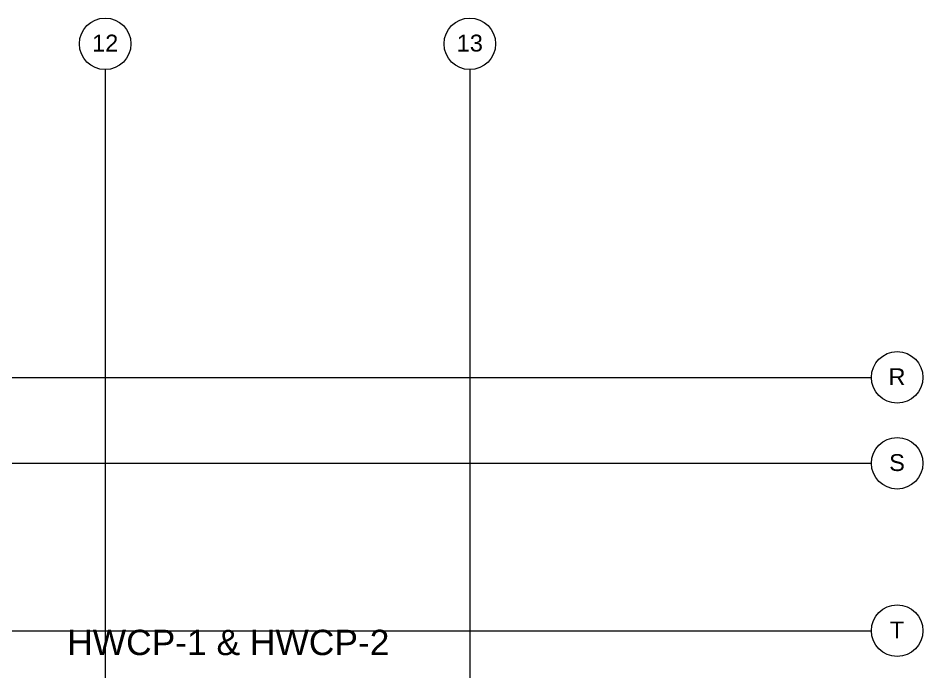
# Model space of a CAD drawing. Header units: inches. Extents: x -3299 to -2222, y -94 to 482.
# Drawn here: x -2461.3 to -2250.4, y 329.4 to 481.7 of the extents above; entities that cross this region are included whole.
import ezdxf

# ---------------------------------------------------------------- set-up
doc = ezdxf.new("R2010")
doc.units = ezdxf.units.IN
doc.header["$MEASUREMENT"] = 0
for name, color, linetype, lineweight in [('G-ANNO-TEXT', 231, 'Continuous', 9), ('S-GRID', 1, 'Continuous', 9), ('S-GRID-IDEN', 1, 'Continuous', 13)]:
    doc.layers.add(name, color=color, linetype=linetype, lineweight=lineweight)
doc.styles.add('Arial', font='arial.ttf', dxfattribs={"height": 5.901198})

# ---------------------------------------------------------------- blocks, each defined once
blk = doc.blocks.new('Grid - 3_16_-139788-Copy of ROOF LEVEL')
at = {"layer": 'S-GRID-IDEN'}
blk.add_circle((0, 0), 0.1875, dxfattribs=at)

msp = doc.modelspace()

# ---------------------------------------------------------------- linework, layer by layer
at = {"layer": 'S-GRID'}
for p, q in [((-2356, 469.69), (-2356, -82.21)), ((-3287, 398), (-2262.38, 398)), ((-3287, 378), (-2262.38, 378))]:
    msp.add_line(p, q, dxfattribs=at)

# ---------------------------------------------------------------- block references
at = {"layer": 'S-GRID-IDEN', "xscale": 31.99999999999999, "yscale": 31.99999999999999, "zscale": 31.99999999999999}
for p, rotation in [((-2441, 475.69), 180), ((-2356, 475.69), 180), ((-2256.38, 398), 269.9999999999996), ((-2256.38, 378), 269.9999999999996), ((-2256.38, 339), 269.9999999999996)]:
    msp.add_blockref('Grid - 3_16_-139788-Copy of ROOF LEVEL', p, dxfattribs=dict(at, rotation=rotation))

# ---------------------------------------------------------------- texts
at = {"layer": 'G-ANNO-TEXT', "insert": (-2449.85, 339.21), "char_height": 5.9012, "width": 89.208, "attachment_point": 1, "line_spacing_factor": 0.938532, "style": 'Arial', "bg_fill": 3, "box_fill_scale": 1.25, "bg_fill_color": 0, "bg_fill_transparency": 0}
msp.add_mtext('HWCP-1 & HWCP-2', dxfattribs=at)

# ---------------------------------------------------------------- next in the draw order: linework, layer by layer
at = {"layer": 'S-GRID'}
for p, q in [((-2441, 469.69), (-2441, -82.21)), ((-3287, 339), (-2262.38, 339))]:
    msp.add_line(p, q, dxfattribs=at)

# ---------------------------------------------------------------- next in the draw order: texts
at = {"layer": 'S-GRID-IDEN', "attachment_point": 2, "line_spacing_factor": 0.938532, "style": 'Arial', "bg_fill": 3, "box_fill_scale": 1.25, "bg_fill_color": 0, "bg_fill_transparency": 0}
for s, insert, char_height, width in [('12', (-2441, 477.84), 3.934, 7.296), ('13', (-2356, 477.84), 3.934, 7.296), ('R', (-2256.42, 400.12), 3.93, 4.704), ('S', (-2256.42, 380.12), 3.93, 4.368), ('T', (-2256.42, 341.12), 3.93, 3.984)]:
    msp.add_mtext(s, dxfattribs=dict(at, insert=insert, char_height=char_height, width=width))

doc.saveas('drawing.dxf')
